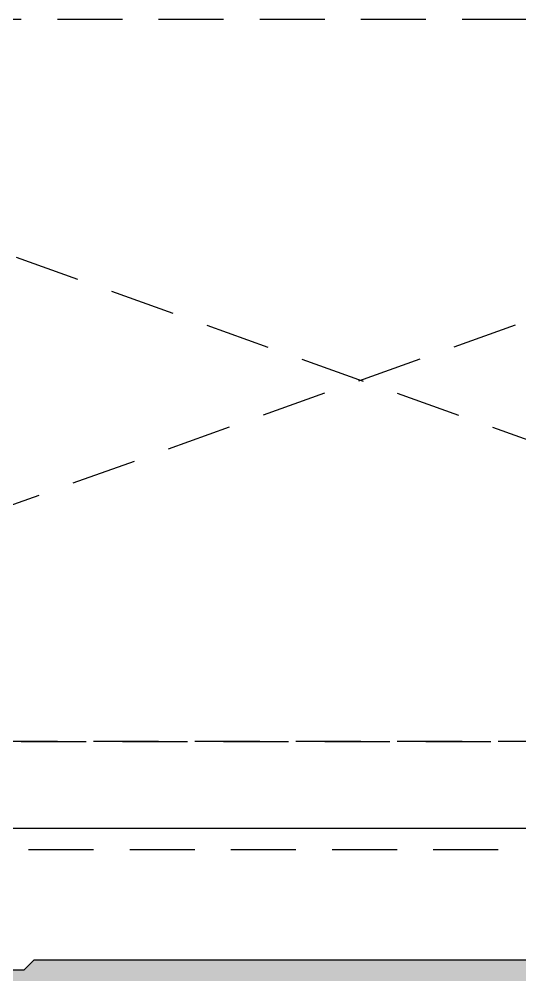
# Model space of a CAD drawing. Header units: millimetres. Extents: x 19868 to 801382, y -4805 to 85279.
# Drawn here: x 307623 to 311088, y 32914 to 39529 of the extents above; entities that cross this region are included whole.
import ezdxf

# ---------------------------------------------------------------- set-up
doc = ezdxf.new("R2010")
doc.units = ezdxf.units.MM
doc.header["$LTSCALE"] = 250
doc.linetypes.add('HID', pattern=[2.8, 1.8, -1])
for name, color, linetype in [('A-ELE-8', 8, 'Continuous'), ('A-FIN', 6, 'Continuous'), ('A-버림CONC', 4, 'Continuous'), ('지반', 254, 'Continuous')]:
    doc.layers.add(name, color=color, linetype=linetype)

# ---------------------------------------------------------------- blocks, each defined once
blk = doc.blocks.new('A$Cfc53eec5')
at = {"layer": 'A-ELE-8', "linetype": 'HID'}
for p, q in [((16100, 4600), (2100, -400)), ((2100, 4600), (16100, -400))]:
    blk.add_line(p, q, dxfattribs=at)
for points in [[(16100, 4600), (16100, -400), (2100, -400), (2100, 4600)], [(16350, -400), (16350, -1150), (1850, -1150), (1850, -400)]]:
    blk.add_lwpolyline(points, close=True, dxfattribs=at)

msp = doc.modelspace()

# ---------------------------------------------------------------- hatches: boundary and pattern name
at = {"layer": '지반'}
h = msp.add_hatch(dxfattribs=at)
h.set_pattern_fill('EARTH', color=251, scale=70, angle=45)
h.paths.add_polyline_path([(230117.8, 33228.9), (230117.8, 23234.4), (380882.4, 23234.4), (380882.4, 34608.9), (372088.2, 34608.9), (372088.2, 34478.9), (372138.2, 34478.9), (372138.2, 34418.9), (371888.2, 34418.9), (371888.2, 34478.9), (371938.2, 34478.9), (371938.2, 34628.9), (369888.2, 34628.9), (369888.2, 33808.9), (369988.2, 33808.9), (369988.2, 33748.9), (369018.2, 33748.9), (369018.2, 33808.9), (369118.2, 33808.9), (369118.2, 34448.9), (368478.2, 34448.9), (368298.2, 34268.9), (366478.2, 34268.9), (366298.2, 34448.9), (365558.2, 34448.9), (365558.2, 33808.9), (365658.2, 33808.9), (365658.2, 33748.9), (364718.2, 33748.9), (364718.2, 33808.9), (364818.2, 33808.9), (364818.2, 34248.9), (359718.2, 34248.9), (359648.2, 34318.9), (332888.2, 34318.9), (332888.2, 33878.9), (332988.2, 33878.9), (332988.2, 33818.9), (332188.2, 33818.9), (332188.2, 33878.9), (332288.2, 33878.9), (332288.2, 34518.9), (331358.2, 34518.9), (331178.2, 34338.9), (329598.2, 34338.9), (329418.2, 34518.9), (328588.2, 34518.9), (328588.2, 33878.9), (328688.2, 33878.9), (328688.2, 33818.9), (327888.2, 33818.9), (327888.2, 33078.9), (327988.2, 33078.9), (327988.2, 33018.9), (327388.2, 33018.9), (327388.2, 33078.9), (327488.2, 33078.9), (327488.2, 33418.9), (324988.2, 33418.9), (324988.2, 32878.9), (325088.2, 32878.9), (325088.2, 32818.9), (324288.2, 32818.9), (324288.2, 32878.9), (324388.2, 32878.9), (324388.2, 33418.9), (320338.2, 33418.9), (319938.2, 33018.9), (307728.2, 33018.9), (307658.2, 32948.9), (300918.2, 32948.9), (300918.2, 33008.9), (301018.2, 33008.9), (301018.2, 33848.9), (301618.2, 33848.9), (301618.2, 34398.9), (298258.2, 34398.9), (298258.2, 33808.9), (298358.2, 33808.9), (298358.2, 33748.9), (297388.2, 33748.9), (297388.2, 33808.9), (297488.2, 33808.9), (297488.2, 34622.3), (297370.2, 34622.3), (297370.2, 34603.9), (297320.2, 34603.9), (297320.2, 34622.3), (297088.2, 34622.3), (297088.2, 34682.3), (297138.2, 34682.3), (297138.2, 34831.6), (294813.2, 34820.3), (292488.3, 34808.9), (280638.2, 34568.9), (268788.2, 34328.9), (245888.2, 34228.9), (237788.2, 33228.9)])

# ---------------------------------------------------------------- linework, layer by layer
at = {"layer": 'A-FIN'}
msp.add_line((302188.2, 33928.9), (324588.2, 33928.9), dxfattribs=at)
at = {"layer": 'A-버림CONC'}
for p, q in [((307728.2, 33018.9), (307658.2, 32948.9)), ((307728.2, 33018.9), (319938.2, 33018.9)), ((300918.2, 32948.9), (307658.2, 32948.9))]:
    msp.add_line(p, q, dxfattribs=at)

# ---------------------------------------------------------------- block references
at = {"layer": 'A-ELE-8'}
msp.add_blockref('A$Cfc53eec5', (300888.2, 34928.9), dxfattribs=at)

doc.saveas('drawing.dxf')
